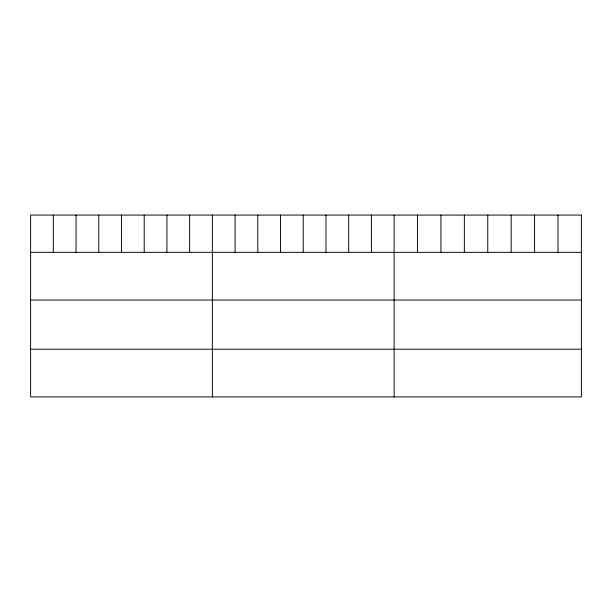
<?xml version="1.0" encoding="UTF-8"?>
<svg xmlns="http://www.w3.org/2000/svg" width="612" height="612" viewBox="0 0 612 612"><rect width="100%" height="100%" fill="white"/><g stroke="black" fill="none" stroke-linecap="round" stroke-linejoin="round"><path stroke-width="0.92" d="M30.6 252.335L581.4 252.335M30.6 300.048L581.4 300.048M30.6 349.215L581.4 349.215M557.991 215.072L557.991 252.335M534.582 215.072L534.582 252.335M511.173 215.072L511.173 252.335M487.764 215.072L487.764 252.335M464.355 215.072L464.355 252.335M440.946 215.072L440.946 252.335M417.537 215.072L417.537 252.335M394.128 215.072L394.128 396.928M371.408 215.072L371.408 252.335M348.687 215.072L348.687 252.335M325.966 215.072L325.966 252.335M303.246 215.072L303.246 252.335M280.526 215.072L280.526 252.335M257.805 215.072L257.805 252.335M235.085 215.072L235.085 252.335M212.364 215.072L212.364 396.928M189.644 215.072L189.644 252.335M166.923 215.072L166.923 252.335M144.203 215.072L144.203 252.335M121.482 215.072L121.482 252.335M98.761 215.072L98.761 252.335M76.041 215.072L76.041 252.335M53.321 215.072L53.321 252.335M581.4 215.072L30.6 215.072L30.6 396.928L581.4 396.928L581.4 215.072"/></g></svg>
